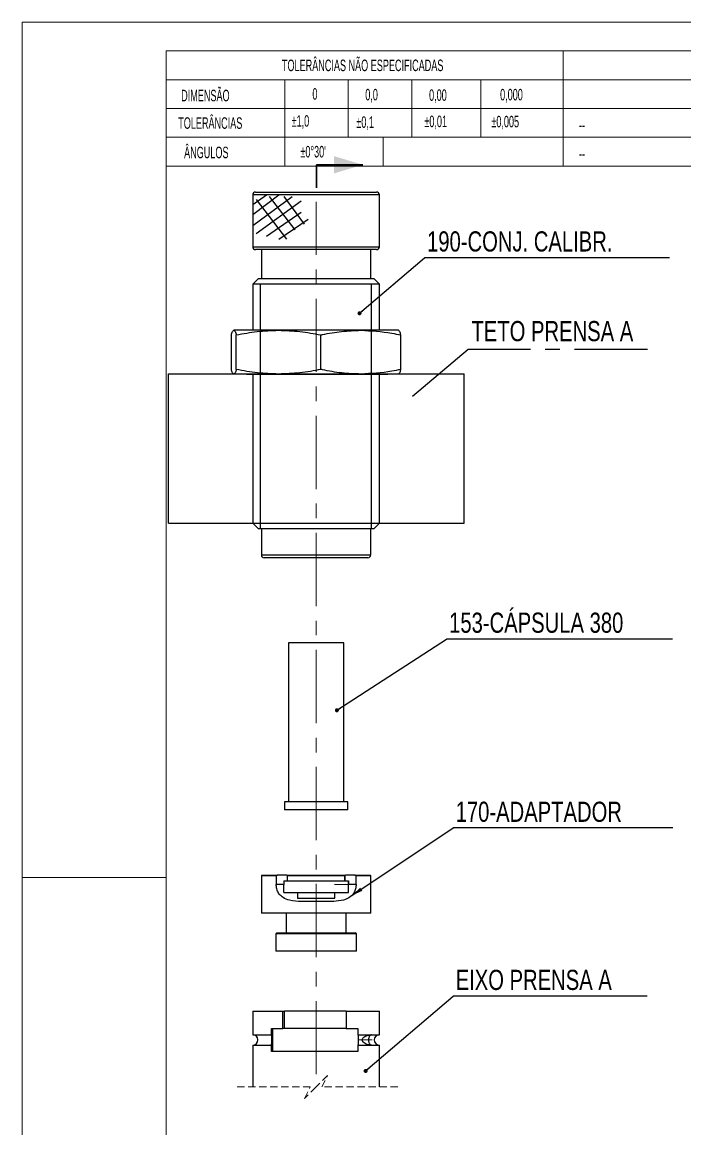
# Model space of a CAD drawing. Header units: millimetres. Extents: x 0 to 210, y 0 to 297.
# Drawn here: x 0 to 115.1, y 105.2 to 297.4 of the extents above; entities that cross this region are included whole.
import ezdxf

# ---------------------------------------------------------------- set-up
doc = ezdxf.new("R2010")
doc.units = ezdxf.units.MM
for name, pattern in [('CENTERX2', [20.32, 12.7, -2.54, 2.54, -2.54]), ('HIDDEN', [1.905, 1.27, -0.635]), ('PHANTOM', [12.7, 6.35, -1.27, 1.27, -1.27, 1.27, -1.27])]:
    doc.linetypes.add(name, pattern=pattern)
doc.layers.add('COTAS', color=7, linetype='Continuous')
doc.styles.add('SLDTEXTSTYLE1', font='TXT', dxfattribs={"width": 0.589474})
doc.styles.add('SLDTEXTSTYLE5', font='TXT', dxfattribs={"width": 0.75})
doc.dimstyles.new('SLDDIMSTYLE0', dxfattribs={"dimtxt": 0.18, "dimasz": 0.7, "dimexe": 0, "dimexo": 0.0625, "dimgap": 0, "dimtad": 0, "dimtih": 1, "dimtoh": 1, "dimdec": 0, "dimrnd": 1e-09, "dimzin": 0, "dimdsep": 46, "dimtxsty": 'Standard', "dimblk1": 'DOT', "dimblk2": 'DOT', "dimsah": 1, "dimcen": 0.09, "dimadec": 0, "dimazin": 0, "dimtfac": 0.7, "dimtdec": 0, "dimtofl": 0, "dimtmove": 0, "dimatfit": 3, "dimldrblk": 'DOT', "dimfxl": 0, "dimfrac": 2, "dimtolj": 1, "dimtzin": 0, "dimarcsym": 0})
doc.dimstyles.new('SLDDIMSTYLE1', dxfattribs={"dimtxt": 0.18, "dimasz": 2, "dimexe": 0, "dimexo": 0.0625, "dimgap": 0, "dimtad": 0, "dimtih": 1, "dimtoh": 1, "dimdec": 0, "dimrnd": 1e-09, "dimzin": 0, "dimdsep": 46, "dimtxsty": 'Standard', "dimsah": 1, "dimcen": 0.09, "dimadec": 0, "dimazin": 0, "dimtfac": 2, "dimtdec": 0, "dimtofl": 0, "dimtmove": 0, "dimatfit": 3, "dimfxl": 0, "dimfrac": 2, "dimtolj": 1, "dimtzin": 0, "dimarcsym": 0})

# ---------------------------------------------------------------- blocks, each defined once
blk = doc.blocks.new('Bloco2')
at = {"color": 7, "linetype": 'Continuous', "lineweight": 18}
for p, q in [((210.04, 297.06), (0.04, 297.06)), ((0.04, 297.06), (0.04, 0.06)), ((205.04, 292.06), (25.04, 292.06)), ((25.04, 292.06), (25.04, 5.06)), ((0.04, 148.56), (25.04, 148.56))]:
    blk.add_line(p, q, dxfattribs=at)
blk = doc.blocks.new('SW_BROKEN_VIEW_0')
at = {"color": 0, "linetype": 'CENTERX2'}
blk.add_line((0, 0), (2.4, 1.66), dxfattribs=at)
at = {"color": 0, "linetype": 'Continuous'}
for p, q in [((0, -1.71), (4.54, 1.66)), ((0, -3.65), (6.86, 1.4)), ((0.58, 0.89), (5.85, -6.01)), ((0.58, -5.04), (8.41, 0.62)), ((2.87, 1.4), (7.29, -4.42)), ((5.39, 1.4), (8.92, -3.42)), ((2.4, -5.51), (8.41, -1.33)), ((4.54, -6.01), (9.65, -2.54)), ((-14.63, -55.34), (-14.63, -29.4)), ((-14.63, -29.4), (36.7, -29.4)), ((36.7, -55.34), (36.7, -29.4)), ((-14.63, -55.34), (36.7, -55.34))]:
    blk.add_line(p, q, dxfattribs=at)
blk = doc.blocks.new('SW_NOTE_0_2')
at = {"layer": 'COTAS', "color": 0}
blk.add_line((42.57, 0), (0, 0), dxfattribs=at)
at = {"layer": 'COTAS', "color": 0, "insert": (0.46, 4.58), "char_height": 3.5, "attachment_point": 1, "style": 'SLDTEXTSTYLE5'}
blk.add_mtext('190-CONJ. CALIBR.', dxfattribs=at)
blk = doc.blocks.new('_Dot')
at = {"color": 0, "linetype": 'ByBlock', "lineweight": -2}
blk.add_line((-0.5, 0), (-1, 0), dxfattribs=at)
at = {"color": 0, "linetype": 'ByBlock', "const_width": 0.5}
blk.add_lwpolyline([(-0.25, 0, 1), (0.25, 0, 1)], format="xyb", close=True, dxfattribs=at)
blk = doc.blocks.new('SW_NOTE_0_3')
at = {"layer": 'COTAS', "color": 0}
blk.add_line((39.22, 0), (0, 0), dxfattribs=at)
at = {"layer": 'COTAS', "color": 0, "insert": (0.44, 4.62), "char_height": 3.5, "attachment_point": 1, "style": 'SLDTEXTSTYLE5'}
blk.add_mtext('153-CÁPSULA 380', dxfattribs=at)
blk = doc.blocks.new('SW_NOTE_0_4')
at = {"layer": 'COTAS', "color": 0}
blk.add_line((38.11, 0), (0, 0), dxfattribs=at)
at = {"layer": 'COTAS', "color": 0, "insert": (0.42, 4.52), "char_height": 3.5, "attachment_point": 1, "style": 'SLDTEXTSTYLE5'}
blk.add_mtext('170-ADAPTADOR', dxfattribs=at)
blk = doc.blocks.new('SW_NOTE_0_5')
at = {"layer": 'COTAS', "color": 0}
blk.add_line((33.69, 0), (0, 0), dxfattribs=at)
at = {"layer": 'COTAS', "color": 0, "insert": (0.42, 4.6), "char_height": 3.5, "attachment_point": 1, "style": 'SLDTEXTSTYLE5'}
blk.add_mtext('EIXO PRENSA A', dxfattribs=at)
blk = doc.blocks.new('SW_BROKEN_VIEW_2')
at = {"color": 0, "linetype": 'CENTERX2'}
for p, q in [((-31.13, 0), (-41.95, -9.12)), ((0, 0), (-31.13, 0))]:
    blk.add_line(p, q, dxfattribs=at)

msp = doc.modelspace()

# ---------------------------------------------------------------- linework, layer by layer
at = {"color": 7, "linetype": 'Continuous', "lineweight": 18}
for p, q in [((205.01, 292.36), (25.01, 292.36)), ((25.01, 272.36), (25.01, 292.36)), ((93.95, 272.36), (93.95, 292.36)), ((25.01, 287.36), (93.95, 287.36)), ((45.64, 272.36), (45.64, 287.36)), ((56.64, 277.36), (56.64, 287.36)), ((67.64, 277.36), (67.64, 287.36)), ((79.64, 277.36), (79.64, 287.36)), ((93.95, 287.36), (205.01, 287.36)), ((25.01, 282.36), (93.95, 282.36)), ((93.95, 282.36), (205.01, 282.36)), ((25.01, 277.36), (93.95, 277.36)), ((62.7, 277.36), (62.7, 272.36)), ((93.95, 277.36), (205.01, 277.36)), ((25.01, 272.36), (93.95, 272.36)), ((93.95, 272.36), (205.01, 272.36))]:
    msp.add_line(p, q, dxfattribs=at)
at = {"color": 7, "linetype": 'PHANTOM', "lineweight": 35}
msp.add_line((51.14, 272.59), (51.14, 268.59), dxfattribs=at)
at = {"color": 7, "linetype": 'Continuous', "lineweight": 35}
msp.add_line((51.14, 272.59), (59.14, 272.59), dxfattribs=at)
at = {"color": 7, "linetype": 'Continuous', "lineweight": 25}
for p, q in [((40.04, 267.35), (40.04, 258.35)), ((40.54, 267.85), (51.04, 267.85)), ((51.04, 267.85), (61.54, 267.85)), ((62.04, 258.35), (62.04, 267.35)), ((61.54, 257.85), (40.54, 257.85)), ((41.54, 257.85), (41.54, 252.85)), ((60.54, 252.85), (60.54, 257.85)), ((41.04, 252.85), (40.04, 251.85)), ((40.04, 251.85), (40.04, 243.85)), ((51.04, 251.85), (40.04, 251.85)), ((41.04, 252.85), (51.04, 252.85)), ((51.04, 252.85), (61.04, 252.85)), ((62.04, 251.85), (51.04, 251.85)), ((62.04, 251.85), (61.04, 252.85)), ((62.04, 243.85), (62.04, 251.85)), ((36.34, 237.05), (36.34, 243.04)), ((44.53, 243.85), (36.76, 243.85)), ((37.18, 237.05), (37.18, 243.04)), ((58.81, 243.85), (44.53, 243.85)), ((51.88, 237.05), (51.88, 243.04)), ((65.33, 243.85), (58.81, 243.85)), ((65.74, 237.05), (65.74, 243.04)), ((44.53, 236.25), (36.76, 236.25)), ((40.04, 236.22), (40.04, 210.35)), ((58.81, 236.25), (44.53, 236.25)), ((65.33, 236.25), (58.81, 236.25)), ((62.04, 210.35), (62.04, 236.22)), ((63.22, 236.22), (63.47, 236.25)), ((40.04, 210.35), (41.04, 209.35)), ((40.04, 210.35), (62.04, 210.35)), ((61.04, 209.35), (62.04, 210.35)), ((61.04, 209.35), (41.04, 209.35)), ((41.54, 209.35), (41.54, 204.85)), ((60.54, 204.85), (60.54, 209.35)), ((60.04, 204.35), (42.04, 204.35)), ((46.24, 189.6), (46.24, 162)), ((52.46, 189.6), (46.24, 189.6)), ((55.84, 189.6), (52.46, 189.6)), ((55.84, 162), (55.84, 189.6)), ((45.54, 162), (45.54, 160.6)), ((52.66, 162), (45.54, 162)), ((56.54, 162), (52.66, 162)), ((56.54, 160.6), (56.54, 162)), ((52.66, 160.6), (45.54, 160.6)), ((56.54, 160.6), (52.66, 160.6)), ((41.64, 149.24), (41.54, 149.14)), ((41.54, 149.14), (41.54, 142.64)), ((44.13, 149.14), (41.54, 149.14)), ((41.64, 149.24), (44.27, 149.24)), ((44.13, 149.14), (44.27, 149.24)), ((44.13, 149.14), (44.13, 147.64)), ((45.96, 149.24), (44.27, 149.24)), ((45.46, 148.24), (46.06, 148.24)), ((45.46, 148.24), (45.46, 147.64)), ((45.96, 149.24), (46.06, 149.14)), ((45.96, 149.24), (56.14, 149.24)), ((46.06, 148.24), (46.06, 149.14)), ((56.04, 149.14), (46.06, 149.14)), ((46.06, 148.24), (56.04, 148.24)), ((56.04, 149.14), (56.14, 149.24)), ((56.04, 148.24), (56.04, 149.14)), ((56.06, 149.14), (56.04, 149.14)), ((56.06, 148.24), (56.04, 148.24)), ((56.06, 149.14), (56.16, 149.24)), ((56.06, 149.14), (56.06, 148.24)), ((56.06, 148.24), (56.66, 148.24)), ((56.14, 149.24), (56.16, 149.24)), ((57.85, 149.24), (56.16, 149.24)), ((56.64, 148.24), (56.64, 146.24)), ((56.66, 148.24), (56.66, 147.64)), ((57.85, 149.24), (57.99, 149.14)), ((57.85, 149.24), (60.44, 149.24)), ((57.99, 147.64), (57.99, 149.14)), ((60.54, 149.14), (57.99, 149.14)), ((60.54, 149.14), (60.44, 149.24)), ((60.54, 142.64), (60.54, 149.14)), ((45.46, 147.64), (44.13, 147.64)), ((45.46, 146.24), (47.81, 146.24)), ((47.81, 146.24), (54.29, 146.24)), ((54.29, 145.24), (54.29, 146.24)), ((54.31, 146.24), (54.29, 146.24)), ((54.31, 146.24), (56.66, 146.24)), ((57.99, 147.64), (56.66, 147.64)), ((47.81, 145.24), (54.31, 145.24)), ((51.07, 142.64), (41.54, 142.64)), ((45.84, 142.64), (45.84, 139.24)), ((60.54, 142.64), (51.07, 142.64)), ((56.24, 139.24), (56.24, 142.64)), ((44.24, 139.24), (44.04, 139.04)), ((44.04, 139.04), (44.04, 136.04)), ((51.06, 139.04), (44.04, 139.04)), ((44.24, 139.24), (51.06, 139.24)), ((51.06, 139.24), (57.84, 139.24)), ((58.04, 139.04), (51.06, 139.04)), ((58.04, 139.04), (57.84, 139.24)), ((58.04, 136.04), (58.04, 139.04)), ((51.06, 136.04), (44.04, 136.04)), ((58.04, 136.04), (51.06, 136.04)), ((40.04, 125.63), (40.04, 121.53)), ((40.04, 125.63), (45.27, 125.63)), ((45.27, 122.63), (45.27, 125.63)), ((45.27, 125.63), (45.55, 125.63)), ((45.55, 122.63), (45.55, 125.63)), ((56.26, 125.63), (45.55, 125.63)), ((56.26, 125.63), (56.26, 122.63)), ((56.26, 125.63), (62.04, 125.63)), ((62.04, 121.53), (62.04, 125.63)), ((40.04, 121.53), (43.31, 121.53)), ((43.31, 121.53), (43.31, 122.63)), ((43.31, 122.63), (45.27, 122.63)), ((43.55, 118.63), (43.55, 122.63)), ((45.55, 122.63), (45.27, 122.63)), ((56.26, 122.63), (45.55, 122.63)), ((56.26, 122.63), (58.3, 122.63)), ((58.3, 122.63), (58.3, 121.53)), ((58.3, 121.53), (60.69, 121.53)), ((60.69, 121.53), (62.04, 121.53)), ((40.04, 119.73), (40.04, 112.47)), ((40.04, 119.73), (43.31, 119.73)), ((43.31, 118.63), (43.31, 119.73)), ((58.3, 119.73), (58.3, 118.63)), ((58.3, 119.73), (60.69, 119.73)), ((60.69, 119.73), (60.82, 119.73)), ((60.82, 119.73), (62.04, 119.73)), ((62.04, 112.47), (62.04, 119.73)), ((58.3, 118.63), (43.31, 118.63))]:
    msp.add_line(p, q, dxfattribs=at)
at = {"color": 8, "linetype": 'Continuous', "lineweight": 25}
for p, q in [((51.04, 267.35), (40.04, 267.35)), ((62.04, 267.35), (51.04, 267.35)), ((40.04, 258.35), (62.04, 258.35)), ((41.54, 204.85), (60.54, 204.85))]:
    msp.add_line(p, q, dxfattribs=at)
at = {"color": 7, "linetype": 'HIDDEN', "lineweight": 18}
for p, q in [((53.04, 114.47), (51.04, 112.47)), ((52.04, 112.47), (53.04, 114.47)), ((50.04, 112.47), (36.87, 112.47)), ((51.04, 112.47), (49.04, 110.47)), ((49.04, 110.47), (50.04, 112.47)), ((65.22, 112.47), (52.04, 112.47))]:
    msp.add_line(p, q, dxfattribs=at)
at = {"color": 7, "linetype": 'Continuous', "lineweight": 25, "flags": 128}
for points in [[(38.96, 236.25), (39.22, 236.22), (39.4, 236.22), (39.94, 236.22), (40.82, 236.22), (42.02, 236.22), (43.5, 236.22), (45.22, 236.22), (47.11, 236.22), (49.13, 236.22), (51.22, 236.22), (53.3, 236.22), (55.32, 236.22), (57.22, 236.22), (58.93, 236.22), (60.41, 236.22), (61.61, 236.22), (62.49, 236.22), (63.03, 236.22), (63.22, 236.22)], [(45.46, 146.24), (45.46, 146.41), (45.46, 146.57), (45.46, 146.75), (45.46, 146.92), (45.46, 147.1), (45.46, 147.28), (45.46, 147.46), (45.46, 147.64)], [(47.81, 146.24), (47.81, 146.1), (47.81, 145.96), (47.81, 145.82), (47.81, 145.7), (47.81, 145.57), (47.81, 145.46), (47.81, 145.35), (47.81, 145.24)], [(54.31, 145.24), (54.31, 145.35), (54.31, 145.46), (54.31, 145.57), (54.31, 145.7), (54.31, 145.82), (54.31, 145.96), (54.31, 146.1), (54.31, 146.24)], [(56.66, 146.24), (56.66, 146.41), (56.66, 146.57), (56.66, 146.75), (56.66, 146.92), (56.66, 147.1), (56.66, 147.28), (56.66, 147.46), (56.66, 147.64)]]:
    msp.add_lwpolyline(points, dxfattribs=at)
at = {"color": 7, "linetype": 'Continuous', "lineweight": 25}
for centre, radius, start, end in [((40.54, 267.35), 0.5, 89.9975, 180.0018), ((61.54, 267.35), 0.5, 359.9982, 90.0025), ((40.54, 258.35), 0.5, 180.0012, 269.9996), ((61.54, 258.35), 0.5, 270.0004, 359.9988), ((42.04, 204.85), 0.5, 180.0003, 269.9996), ((60.04, 204.85), 0.5, 270.0004, 359.9997), ((40.04, 120.63), 0.9, 270, 90), ((62.04, 120.63), 0.9, 90, 270)]:
    msp.add_arc(centre, radius, start, end, dxfattribs=at)
for points, knots in [([(36.34, 243.04), (36.39, 243.25), (36.45, 243.57), (36.69, 243.78), (36.76, 243.85)], [0, 0, 0, 0, 0.674281, 1, 1, 1, 1]), ([(36.76, 243.85), (36.84, 243.78), (37.07, 243.57), (37.14, 243.25), (37.18, 243.04)], [0, 0, 0, 0, 0.321712, 1, 1, 1, 1]), ([(37.18, 243.04), (38.39, 243.27), (40.82, 243.72), (43.29, 243.81), (44.53, 243.85)], [0, 0, 0, 0, 0.498687, 1, 1, 1, 1]), ([(44.53, 243.85), (45.76, 243.81), (48.23, 243.73), (50.66, 243.27), (51.88, 243.04)], [0, 0, 0, 0, 0.4972078, 1, 1, 1, 1]), ([(51.88, 243.04), (51.97, 243.06), (53.16, 243.32), (55.46, 243.73), (57.69, 243.81), (58.81, 243.85)], [0, 0, 0, 0, 0.041781, 0.520003, 1, 1, 1, 1]), ([(58.81, 243.85), (60.61, 243.75), (62.94, 243.63), (65.22, 243.15), (65.74, 243.04)], [0, 0, 0, 0, 0.771979, 1, 1, 1, 1]), ([(65.74, 243.04), (65.7, 243.25), (65.64, 243.57), (65.4, 243.78), (65.33, 243.85)], [0, 0, 0, 0, 0.674281, 1, 1, 1, 1]), ([(36.76, 236.25), (36.69, 236.31), (36.45, 236.52), (36.39, 236.84), (36.34, 237.05)], [0, 0, 0, 0, 0.321717, 1, 1, 1, 1]), ([(37.18, 237.05), (37.14, 236.84), (37.07, 236.52), (36.84, 236.31), (36.76, 236.25)], [0, 0, 0, 0, 0.674276, 1, 1, 1, 1]), ([(44.53, 236.25), (43.3, 236.29), (40.83, 236.37), (38.4, 236.82), (37.18, 237.05)], [0, 0, 0, 0, 0.497208, 1, 1, 1, 1]), ([(51.88, 237.05), (50.67, 236.82), (48.24, 236.37), (45.77, 236.29), (44.53, 236.25)], [0, 0, 0, 0, 0.498687, 1, 1, 1, 1]), ([(58.81, 236.25), (57.7, 236.29), (55.47, 236.36), (53.17, 236.78), (51.97, 237.03), (51.88, 237.05)], [0, 0, 0, 0, 0.476304, 0.958219, 1, 1, 1, 1]), ([(65.74, 237.05), (65.22, 236.94), (62.94, 236.46), (60.61, 236.34), (58.81, 236.25)], [0, 0, 0, 0, 0.2280211, 1, 1, 1, 1]), ([(65.33, 236.25), (65.4, 236.31), (65.64, 236.52), (65.7, 236.84), (65.74, 237.05)], [0, 0, 0, 0, 0.321717, 1, 1, 1, 1]), ([(57.99, 147.64), (57.97, 147.38), (57.93, 146.88), (57.65, 146.18), (57.12, 145.51), (56.06, 144.9), (54.12, 144.62), (51.54, 144.66), (48.83, 144.62), (46.7, 144.75), (45.36, 145.24), (44.64, 145.9), (44.25, 146.66), (44.14, 147.25), (44.13, 147.59), (44.13, 147.64)], [0, 0, 0, 0, 0.045561, 0.088489, 0.130291, 0.193591, 0.297203, 0.46993, 0.649212, 0.773194, 0.842482, 0.895394, 0.940853, 0.989906, 1, 1, 1, 1]), ([(43.31, 119.73), (43.31, 119.73), (43.34, 119.74), (43.31, 119.88), (43.35, 120.02), (43.34, 120.24), (43.35, 120.46), (43.35, 120.68), (43.35, 120.89), (43.34, 121.11), (43.33, 121.32), (43.33, 121.46), (43.31, 121.52), (43.31, 121.53)], [0, 0, 0, 0, 0.000303, 0.048622, 0.161921, 0.282096, 0.399701, 0.531522, 0.642208, 0.764793, 0.890681, 0.984772, 1, 1, 1, 1]), ([(58.3, 121.53), (58.31, 121.53), (58.33, 121.48), (58.32, 121.34), (58.34, 121.15), (58.34, 120.93), (58.34, 120.72), (58.34, 120.51), (58.34, 120.3), (58.34, 120.09), (58.31, 119.9), (58.33, 119.77), (58.3, 119.73), (58.3, 119.73)], [0, 0, 0, 0, 0.007798, 0.095048, 0.212931, 0.333409, 0.448661, 0.570637, 0.67625, 0.801084, 0.923427, 0.996418, 1, 1, 1, 1]), ([(60.69, 119.73), (60.69, 119.73), (60.42, 119.73), (60.02, 119.79), (59.54, 119.99), (59.28, 120.18), (59.13, 120.38), (59.06, 120.53), (59.06, 120.69), (59.11, 120.85), (59.24, 121.04), (59.55, 121.29), (60.06, 121.48), (60.48, 121.53), (60.69, 121.53), (60.69, 121.53)], [0, 0, 0, 0, 0.001374, 0.200364, 0.293618, 0.390057, 0.434127, 0.479807, 0.514735, 0.549315, 0.600075, 0.685005, 0.847384, 0.998626, 1, 1, 1, 1]), ([(60.69, 121.53), (60.69, 121.53), (60.61, 121.53), (60.43, 121.45), (60.28, 121.24), (60.18, 120.98), (60.14, 120.71), (60.15, 120.44), (60.21, 120.2), (60.3, 120), (60.43, 119.83), (60.58, 119.74), (60.67, 119.73), (60.69, 119.73), (60.69, 119.73)], [0, 0, 0, 0, 0.001385, 0.107446, 0.23135, 0.342891, 0.46956, 0.585176, 0.689944, 0.78876, 0.88229, 0.969582, 0.998615, 1, 1, 1, 1])]:
    msp.add_open_spline(points, degree=3, knots=knots, dxfattribs=at)
at = {"color": 7, "linetype": 'Continuous', "lineweight": 35}
msp.add_solid([(59.14, 272.59), (54.14, 274.09), (54.14, 271.09)], dxfattribs=at)
at = {"layer": 'COTAS', "linetype": 'CENTERX2', "lineweight": 18}
for p, q in [((51.04, 114.69), (51.04, 266.18)), ((56.77, 147.64), (54.22, 147.64)), ((60.79, 120.63), (58.29, 120.63))]:
    msp.add_line(p, q, dxfattribs=at)
at = {"layer": 'COTAS'}
for p, q in [((62.04, 251.85), (40.04, 251.85)), ((41.42, 209.35), (41.42, 251.85)), ((60.67, 209.35), (60.67, 251.85))]:
    msp.add_line(p, q, dxfattribs=at)

# ---------------------------------------------------------------- block references
at = {"color": 7, "linetype": 'Continuous'}
for name, p in [('SW_BROKEN_VIEW_0', (40.04, 265.69)), ('SW_BROKEN_VIEW_2', (108.6, 240.52))]:
    msp.add_blockref(name, p, dxfattribs=at)
at = {"layer": 'COTAS'}
for name, p in [('Bloco2', (-0.03, 0.3)), ('SW_NOTE_0_2', (69.85, 256.45)), ('SW_NOTE_0_3', (73.7, 190.21)), ('SW_NOTE_0_4', (74.85, 157.48)), ('SW_NOTE_0_5', (74.85, 128.21))]:
    msp.add_blockref(name, p, dxfattribs=at)

# ---------------------------------------------------------------- texts
at = {"color": 7, "linetype": 'Continuous', "lineweight": 0, "char_height": 2, "style": 'SLDTEXTSTYLE1'}
for s, insert, attachment_point in [('TOLERÂNCIAS NÃO ESPECIFICADAS', (59.13, 290.85), 2), ('DIMENSÃO', (27.62, 285.61), 1), ('0', (50.4, 285.89), 1), ('0,0', (59.58, 285.77), 1), ('0,00', (70.66, 285.68), 1), ('0,000', (82.99, 285.77), 1), ('TOLERÂNCIAS', (27.11, 280.83), 1), ('±1,0', (46.79, 281.2), 1), ('±0,1', (58.03, 281), 1), ('±0,01', (69.84, 281.12), 1), ('±0,005', (81.47, 281.09), 1), ('--', (96.69, 280.49), 1), ('ÂNGULOS', (28.13, 275.73), 1), ("±0°30'", (48.32, 275.86), 1), ('--', (96.69, 275.49), 1)]:
    msp.add_mtext(s, dxfattribs=dict(at, insert=insert, attachment_point=attachment_point))
at = {"layer": 'COTAS', "insert": (78.02, 245.46), "char_height": 3.5, "attachment_point": 1, "style": 'SLDTEXTSTYLE5'}
msp.add_mtext('TETO PRENSA A', dxfattribs=at)

# ---------------------------------------------------------------- leaders
at = {"layer": 'COTAS'}
for points, dimstyle in [([(58.58, 246.8), (69.85, 256.45)], 'SLDDIMSTYLE0'), ([(54.65, 177.87), (73.7, 190.21)], 'SLDDIMSTYLE0'), ([(57.23, 145.69), (74.85, 157.48)], 'SLDDIMSTYLE1'), ([(59.64, 115.25), (74.85, 128.21)], 'SLDDIMSTYLE0')]:
    msp.add_leader(points, dimstyle=dimstyle, dxfattribs=at)

doc.saveas('drawing.dxf')
